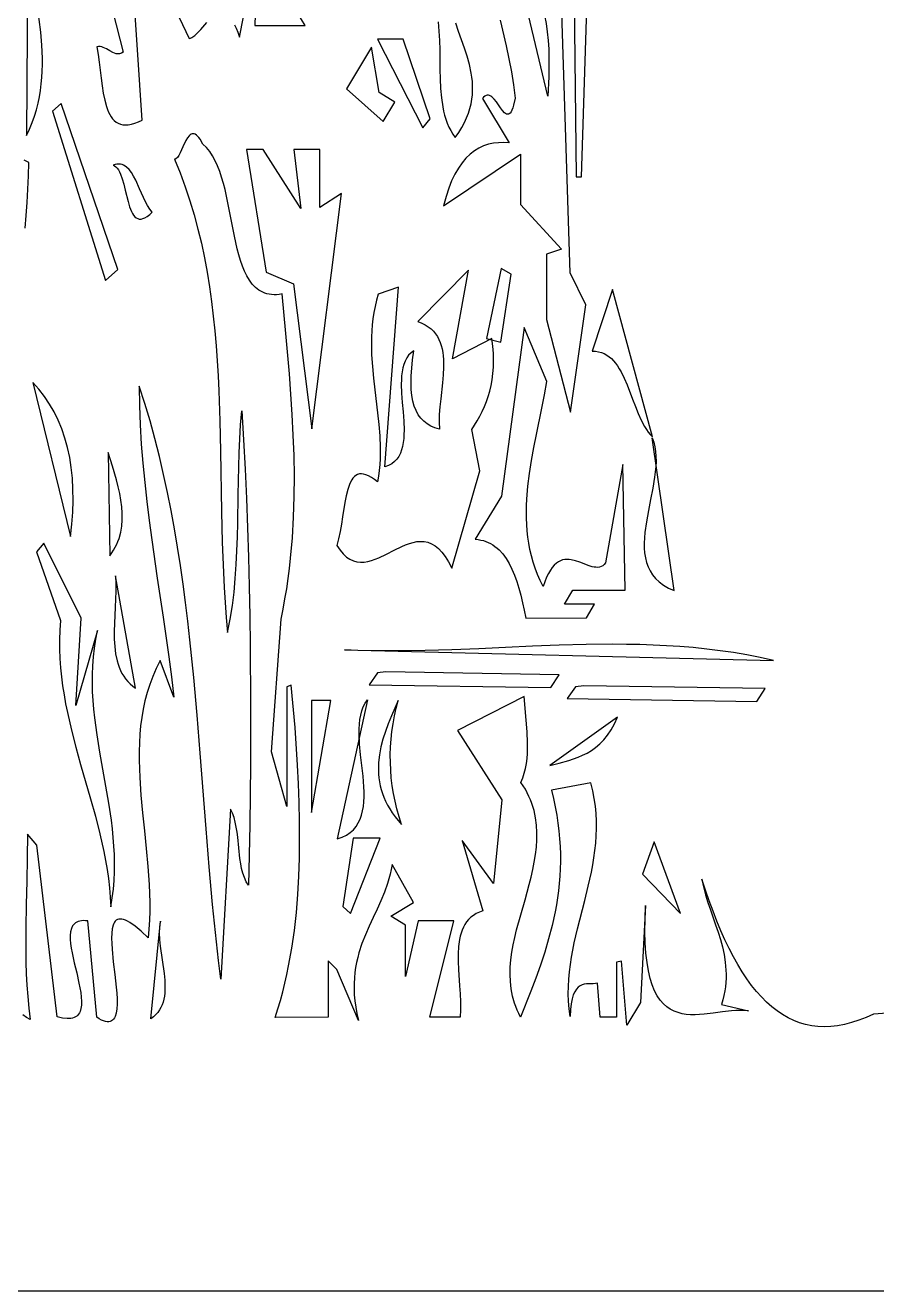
# Model space of a CAD drawing. Header units: metres. Extents: x 0 to 50, y 0 to 50.
# Drawn here: x 25.24 to 32.82, y 0 to 11.27 of the extents above; entities that cross this region are included whole.
import ezdxf

# ---------------------------------------------------------------- set-up
doc = ezdxf.new("R2010")
doc.units = ezdxf.units.M

msp = doc.modelspace()

# ---------------------------------------------------------------- linework, layer by layer
for points in [[(25.706996, 13.226282), (26.69528, 11.146491), (26.69528, 11.146491), (26.70814, 11.150666), (26.72106, 11.157084), (26.74709, 11.175655), (26.773382, 11.200219), (26.799952, 11.228788), (26.853977, 11.289996)], [(27.312938, 12.359597), (27.280514, 11.264018), (27.728099, 11.264018), (27.534403, 11.587485)], [(25.257289, 12.122491), (25.246907, 10.283673), (25.246907, 10.283673), (25.273466, 10.34109), (25.296846, 10.398511), (25.317197, 10.455937), (25.334667, 10.513366), (25.349404, 10.5708), (25.361557, 10.628237), (25.371275, 10.685679), (25.378706, 10.743124), (25.383999, 10.800572), (25.387302, 10.858023), (25.388763, 10.915478), (25.388533, 10.972936), (25.383588, 11.08786), (25.373656, 11.202794), (25.359925, 11.317737), (25.343584, 11.432687), (25.307826, 11.662608), (25.290787, 11.777575), (25.275892, 11.892546), (25.26433, 12.007518), (25.257289, 12.122491)], [(30.123263, 11.756378), (30.143069, 9.915146), (30.192413, 9.916395), (30.261307, 12.165835)], [(28.96272, 9.65908), (29.647318, 10.118517), (29.647318, 9.670513), (30.013772, 9.270861), (29.879876, 9.228936), (29.879876, 8.645098), (30.092813, 7.821327), (30.228762, 8.777413), (30.089772, 9.062793), (30.004729, 11.749398)], [(29.623301, 11.755531), (29.623301, 11.755531), (29.649384, 11.733529), (29.67388, 11.710353), (29.696833, 11.686036), (29.718286, 11.660612), (29.738286, 11.634113), (29.756876, 11.606574), (29.7741, 11.578027), (29.790003, 11.548507), (29.804629, 11.518047), (29.818024, 11.486679), (29.841293, 11.421358), (29.860167, 11.35281), (29.875001, 11.281303), (29.88615, 11.207104), (29.893969, 11.130481), (29.898815, 11.051702), (29.901042, 10.971034), (29.901006, 10.888743), (29.899062, 10.805099), (29.890873, 10.634817), (29.623301, 11.755531)], [(25.954406, 11.631943), (26.107341, 11.026002), (26.107341, 11.026002), (26.091881, 11.017213), (26.076625, 11.012392), (26.061554, 11.011023), (26.046648, 11.012591), (26.031887, 11.016583), (26.01725, 11.022483), (25.98827, 11.037949), (25.959547, 11.05487), (25.930921, 11.069131), (25.916594, 11.073976), (25.902231, 11.076611), (25.887812, 11.076523), (25.873316, 11.073195), (25.873316, 11.073195), (25.885126, 11.005463), (25.894993, 10.935772), (25.9121, 10.795272), (25.920945, 10.726842), (25.931053, 10.661211), (25.943225, 10.599569), (25.958264, 10.543104), (25.967109, 10.517186), (25.976971, 10.493007), (25.987951, 10.470718), (26.000148, 10.450467), (26.013663, 10.432402), (26.028597, 10.416672), (26.045048, 10.403427), (26.063118, 10.392814), (26.082907, 10.384982), (26.104515, 10.38008), (26.128042, 10.378257), (26.153589, 10.379661), (26.181255, 10.38444), (26.211141, 10.392745), (26.243347, 10.404723), (26.277974, 10.420523), (26.196869, 11.631943)], [(27.099173, 11.270866), (27.114498, 11.239272), (27.129934, 11.202719), (27.145483, 11.16096), (27.211849, 11.509301)], [(28.912923, 11.294894), (28.921038, 11.214327), (28.925673, 11.13108), (28.927943, 11.045954), (28.929861, 10.873273), (28.931743, 10.78732), (28.93573, 10.702694), (28.942939, 10.620197), (28.954487, 10.540629), (28.962238, 10.502194), (28.971492, 10.464792), (28.98239, 10.428523), (28.99507, 10.393487), (29.009674, 10.359785), (29.026339, 10.327517), (29.045207, 10.296782), (29.066416, 10.267681), (29.066416, 10.267681), (29.097549, 10.312328), (29.124709, 10.356265), (29.148084, 10.399525), (29.16786, 10.442141), (29.184226, 10.484146), (29.197369, 10.525573), (29.207477, 10.566454), (29.214737, 10.606822), (29.219337, 10.64671), (29.221465, 10.686151), (29.221308, 10.725178), (29.219053, 10.763823), (29.214889, 10.80212), (29.209003, 10.840101), (29.192814, 10.915245), (29.171987, 10.98952), (29.148024, 11.063188), (29.096688, 11.209752), (29.072318, 11.283173)], [(29.467446, 11.310563), (29.520084, 11.083137), (29.544898, 10.968243), (29.567256, 10.852195), (29.586072, 10.734716), (29.600256, 10.615531), (29.600256, 10.615531), (29.585866, 10.552973), (29.578473, 10.529223), (29.570948, 10.510087), (29.563293, 10.495261), (29.555506, 10.48444), (29.547588, 10.477321), (29.53954, 10.473598), (29.531362, 10.472969), (29.523053, 10.475129), (29.514615, 10.479774), (29.506047, 10.486599), (29.488523, 10.505576), (29.470484, 10.529627), (29.432868, 10.583217), (29.413296, 10.60789), (29.393215, 10.627905), (29.382986, 10.635405), (29.37263, 10.640829), (29.362149, 10.643871), (29.351541, 10.644228), (29.340809, 10.641596), (29.329952, 10.63567), (29.318969, 10.626147), (29.307862, 10.612721), (29.546159, 10.218005), (29.546159, 10.218005), (29.498757, 10.221164), (29.452247, 10.220312), (29.40675, 10.215221), (29.362387, 10.205661), (29.319281, 10.191404), (29.277551, 10.172221), (29.237321, 10.147882), (29.19871, 10.118159), (29.161842, 10.082824), (29.126836, 10.041646), (29.093814, 9.994397), (29.062898, 9.940849), (29.034209, 9.880772), (29.007869, 9.813938), (28.983999, 9.740117), (28.96272, 9.65908)], [(28.098921, 10.698911), (28.425048, 10.408403), (28.529166, 10.582276), (28.388619, 10.666771), (28.320651, 11.069193), (28.098921, 10.698911)], [(28.374367, 11.141377), (28.778716, 10.353585), (28.844241, 10.43342), (28.602064, 11.141377), (28.374367, 11.141377)], [(25.477737, 10.499689), (25.951436, 8.992599), (26.059682, 9.090162), (25.554302, 10.570142), (25.477737, 10.499689)], [(32.914476, 2.470255), (32.792474, 2.463265), (32.792474, 2.463265), (32.725731, 2.432867), (32.660426, 2.407249), (32.596539, 2.386371), (32.534048, 2.370194), (32.472932, 2.358678), (32.413169, 2.351783), (32.354738, 2.34947), (32.297618, 2.3517), (32.241787, 2.358432), (32.187224, 2.369627), (32.133907, 2.385245), (32.081816, 2.405247), (32.030929, 2.429593), (31.981224, 2.458243), (31.93268, 2.491158), (31.885276, 2.528298), (31.83899, 2.569624), (31.793801, 2.615095), (31.749688, 2.664673), (31.706629, 2.718318), (31.664603, 2.775989), (31.623589, 2.837648), (31.583565, 2.903254), (31.54451, 2.972768), (31.506402, 3.046151), (31.46922, 3.123363), (31.432943, 3.204363), (31.39755, 3.289114), (31.363019, 3.377574), (31.329328, 3.469704), (31.296456, 3.565465), (31.264383, 3.664817), (31.264383, 3.664817), (31.279053, 3.593957), (31.296987, 3.524796), (31.317379, 3.457003), (31.339421, 3.390246), (31.385221, 3.258508), (31.407364, 3.192862), (31.427926, 3.126923), (31.446099, 3.060358), (31.461075, 2.992833), (31.472046, 2.924019), (31.478204, 2.853581), (31.479226, 2.817649), (31.478742, 2.781187), (31.476651, 2.744153), (31.472853, 2.706506), (31.467245, 2.668203), (31.459727, 2.629204), (31.450199, 2.589467), (31.438558, 2.54895), (31.677308, 2.490553), (31.677308, 2.490553), (31.641263, 2.49434), (31.604021, 2.495497), (31.565752, 2.494454), (31.526622, 2.491638), (31.446451, 2.482398), (31.364852, 2.471199), (31.283164, 2.461464), (31.242707, 2.458215), (31.202731, 2.456615), (31.163404, 2.457093), (31.124893, 2.460075), (31.087367, 2.465991), (31.050993, 2.475267), (31.015939, 2.488331), (30.982372, 2.505612), (30.950461, 2.527537), (30.920372, 2.554533), (30.892274, 2.58703), (30.866335, 2.625453), (30.842721, 2.670233), (30.821601, 2.721795), (30.803143, 2.780568), (30.787514, 2.84698), (30.774883, 2.921458), (30.765415, 3.004431), (30.75928, 3.096326), (30.756646, 3.197571), (30.757678, 3.308594), (30.762547, 3.429822), (30.715554, 2.566177), (30.594393, 2.363842), (30.547808, 2.934347), (30.504112, 2.924396), (30.504112, 2.43383), (30.357233, 2.43383), (30.334318, 2.736513), (30.334318, 2.736513), (30.315319, 2.734254), (30.295727, 2.733316), (30.255688, 2.732423), (30.235703, 2.730978), (30.216051, 2.727876), (30.196962, 2.72237), (30.178668, 2.713717), (30.161399, 2.701172), (30.145387, 2.683991), (30.130864, 2.661427), (30.11806, 2.632738), (30.107208, 2.597178), (30.098537, 2.554002), (30.09228, 2.502466), (30.088668, 2.441825), (30.088668, 2.441825), (30.08039, 2.509642), (30.075439, 2.576796), (30.073573, 2.643336), (30.074551, 2.709309), (30.078129, 2.774764), (30.084067, 2.839748), (30.092121, 2.904309), (30.102049, 2.968495), (30.113609, 3.032353), (30.12656, 3.095933), (30.155662, 3.222445), (30.219889, 3.474224), (30.251139, 3.600256), (30.27923, 3.726893), (30.291485, 3.790558), (30.302224, 3.854518), (30.311204, 3.918821), (30.318184, 3.983515), (30.32292, 4.048647), (30.325171, 4.114266), (30.324695, 4.180419), (30.32125, 4.247153), (30.314592, 4.314518), (30.304481, 4.382561), (30.290673, 4.451329), (30.272927, 4.52087), (29.924215, 4.455029), (29.924215, 4.455029), (29.94217, 4.380359), (29.957636, 4.306814), (29.970691, 4.234356), (29.981411, 4.162947), (29.989874, 4.09255), (29.996157, 4.023127), (30.000338, 3.954639), (30.002493, 3.88705), (30.002699, 3.820321), (30.001035, 3.754415), (29.997576, 3.689293), (29.992401, 3.624918), (29.985586, 3.561252), (29.977209, 3.498258), (29.967346, 3.435897), (29.956076, 3.374131), (29.929621, 3.252237), (29.89846, 3.132271), (29.863212, 3.013932), (29.824494, 2.896916), (29.782923, 2.780923), (29.739118, 2.665649), (29.647274, 2.436049), (29.647274, 2.436049), (29.631483, 2.466862), (29.617352, 2.497849), (29.604824, 2.529004), (29.593845, 2.560321), (29.576306, 2.623418), (29.564287, 2.687098), (29.557342, 2.751314), (29.555021, 2.816024), (29.556878, 2.881181), (29.562464, 2.946742), (29.571333, 3.012662), (29.583035, 3.078896), (29.597125, 3.1454), (29.613153, 3.212129), (29.649236, 3.346085), (29.687703, 3.480407), (29.724971, 3.614739), (29.742037, 3.681797), (29.75746, 3.748724), (29.770793, 3.815475), (29.781589, 3.882006), (29.789398, 3.948272), (29.793775, 4.014229), (29.79427, 4.079831), (29.790437, 4.145035), (29.781828, 4.209795), (29.767994, 4.274068), (29.748489, 4.337809), (29.73647, 4.369466), (29.722865, 4.400973), (29.707618, 4.432324), (29.690673, 4.463515), (29.671975, 4.494539), (29.651467, 4.525391), (29.651467, 4.525391), (29.668112, 4.56546), (29.681597, 4.606773), (29.692173, 4.649284), (29.700094, 4.692944), (29.705614, 4.737706), (29.708985, 4.783521), (29.710461, 4.830342), (29.710294, 4.878121), (29.706046, 4.976362), (29.698268, 5.077859), (29.680218, 5.289092), (29.08493, 4.987189), (29.48057, 4.369109), (29.408399, 3.624698), (29.127751, 4.007288), (29.311893, 3.383147), (29.311893, 3.383147), (29.281064, 3.371349), (29.253139, 3.357492), (29.227986, 3.341664), (29.205473, 3.323957), (29.185467, 3.304462), (29.167836, 3.283269), (29.152447, 3.260469), (29.139168, 3.236154), (29.127865, 3.210413), (29.118408, 3.183337), (29.110663, 3.155017), (29.104498, 3.125545), (29.096377, 3.063504), (29.092985, 2.997939), (29.093264, 2.929578), (29.096152, 2.859145), (29.105519, 2.714971), (29.109878, 2.642682), (29.112608, 2.571226), (29.112649, 2.501329), (29.108941, 2.433718), (28.840929, 2.433854), (29.052602, 3.29232), (28.736499, 3.29232), (28.624061, 2.797295), (28.624061, 3.255037), (28.492686, 3.334019), (28.694058, 3.455081), (28.503444, 3.793084), (28.503444, 3.793084), (28.495962, 3.749949), (28.486749, 3.707854), (28.475968, 3.666694), (28.463778, 3.626362), (28.435816, 3.547767), (28.404152, 3.471226), (28.370073, 3.395899), (28.334866, 3.320943), (28.299819, 3.245518), (28.266218, 3.168781), (28.235352, 3.089892), (28.208508, 3.008009), (28.196996, 2.965681), (28.186973, 2.922289), (28.178599, 2.877728), (28.172034, 2.831893), (28.167441, 2.784677), (28.164979, 2.735977), (28.164811, 2.685687), (28.167096, 2.633702), (28.171995, 2.579916), (28.17967, 2.524224), (28.190282, 2.466522), (28.203991, 2.406704), (28.011836, 2.858399), (27.93373, 2.93666), (27.93373, 2.43383), (27.462975, 2.432255), (27.462975, 2.432255), (27.486811, 2.507899), (27.509001, 2.583986), (27.529592, 2.660503), (27.548629, 2.73744), (27.566161, 2.814783), (27.582233, 2.892521), (27.610185, 3.049132), (27.632857, 3.207177), (27.650623, 3.366558), (27.663855, 3.52718), (27.672925, 3.688944), (27.678207, 3.851755), (27.680073, 4.015515), (27.678897, 4.180128), (27.675049, 4.345497), (27.668905, 4.511525), (27.660835, 4.678116), (27.640411, 5.012597), (27.605707, 5.390552), (27.566533, 5.377226), (27.566533, 4.310339), (27.430661, 4.796009), (27.514221, 5.977976), (27.514221, 5.977976), (27.532786, 6.067947), (27.549548, 6.15816), (27.56457, 6.248595), (27.577914, 6.33923), (27.589642, 6.430045), (27.599817, 6.521019), (27.615759, 6.703359), (27.626239, 6.886081), (27.631756, 7.069017), (27.63281, 7.252), (27.629902, 7.434861), (27.623531, 7.617433), (27.614196, 7.799546), (27.602397, 7.981034), (27.588635, 8.161728), (27.557217, 8.520061), (27.523942, 8.873201), (27.523942, 8.873201), (27.498875, 8.869182), (27.474863, 8.86694), (27.451875, 8.866428), (27.429883, 8.867598), (27.408857, 8.870402), (27.388768, 8.874792), (27.369586, 8.88072), (27.351282, 8.888139), (27.333826, 8.897001), (27.317189, 8.907258), (27.301342, 8.918862), (27.286254, 8.931765), (27.258242, 8.961279), (27.232917, 8.995417), (27.210043, 9.033796), (27.189386, 9.076033), (27.170709, 9.121747), (27.153777, 9.170555), (27.138355, 9.222074), (27.124207, 9.275922), (27.098793, 9.389075), (27.075651, 9.506953), (27.052897, 9.626497), (27.028647, 9.744646), (27.015372, 9.802242), (27.001018, 9.858342), (26.985348, 9.912563), (26.968126, 9.964523), (26.949118, 10.01384), (26.928088, 10.060131), (26.9048, 10.103013), (26.87902, 10.142105), (26.85051, 10.177023), (26.819037, 10.207385), (26.819037, 10.207385), (26.794166, 10.25037), (26.782514, 10.266392), (26.771352, 10.279032), (26.760658, 10.288493), (26.750409, 10.294972), (26.740581, 10.298671), (26.731152, 10.29979), (26.722097, 10.298528), (26.713395, 10.295086), (26.705021, 10.289663), (26.696953, 10.282461), (26.681641, 10.263515), (26.667272, 10.23985), (26.640626, 10.184763), (26.61553, 10.130004), (26.603099, 10.106748), (26.590501, 10.088376), (26.577548, 10.076489), (26.57088, 10.073477), (26.564055, 10.072686), (26.564055, 10.072686), (26.614497, 9.950686), (26.660514, 9.827534), (26.702318, 9.703281), (26.740122, 9.577982), (26.774139, 9.45169), (26.804581, 9.324456), (26.831661, 9.196335), (26.855593, 9.067379), (26.876588, 8.937642), (26.89486, 8.807176), (26.910621, 8.676034), (26.924085, 8.544269), (26.935463, 8.411935), (26.94497, 8.279084), (26.952816, 8.145769), (26.959217, 8.012044), (26.968528, 7.743573), (26.974606, 7.474095), (26.983872, 6.933816), (26.990464, 6.663862), (27.000632, 6.394598), (27.007589, 6.260357), (27.016079, 6.126447), (27.026313, 5.992921), (27.038506, 5.859833), (27.038506, 5.859833), (27.061687, 5.97877), (27.08048, 6.098737), (27.095387, 6.219639), (27.106911, 6.341383), (27.115553, 6.463871), (27.121817, 6.587011), (27.126205, 6.710705), (27.12922, 6.834861), (27.133136, 7.084175), (27.137587, 7.334192), (27.141268, 7.459227), (27.14659, 7.584153), (27.154056, 7.708875), (27.164167, 7.833297), (27.164167, 7.833297), (27.180056, 7.573423), (27.193918, 7.313271), (27.205845, 7.052782), (27.215925, 6.791898), (27.224248, 6.530561), (27.230905, 6.268713), (27.235984, 6.006296), (27.239577, 5.743251), (27.242663, 5.215045), (27.240879, 4.68363), (27.234947, 4.14854), (27.225585, 3.609308), (27.225585, 3.609308), (27.204888, 3.641336), (27.187982, 3.677081), (27.174356, 3.716039), (27.163502, 3.757705), (27.154913, 3.801576), (27.148079, 3.847146), (27.137641, 3.941368), (27.128121, 4.036338), (27.122433, 4.082843), (27.115449, 4.128022), (27.106659, 4.171371), (27.095556, 4.212385), (27.08163, 4.25056), (27.064373, 4.285392), (26.977632, 2.772695), (26.977632, 2.772695), (26.957337, 2.938526), (26.938486, 3.104918), (26.904474, 3.439141), (26.874317, 3.774872), (26.846736, 4.111622), (26.794187, 4.786212), (26.766661, 5.123071), (26.736595, 5.458985), (26.70271, 5.793462), (26.683936, 5.960009), (26.663728, 6.126013), (26.641926, 6.291413), (26.618369, 6.456146), (26.592899, 6.620153), (26.565355, 6.783371), (26.535578, 6.945739), (26.503407, 7.107196), (26.468683, 7.267681), (26.431245, 7.427131), (26.390934, 7.585487), (26.347591, 7.742685), (26.301055, 7.898666), (26.251166, 8.053368), (26.251166, 8.053368), (26.253281, 7.880077), (26.259606, 7.707913), (26.269727, 7.536642), (26.283233, 7.366025), (26.29971, 7.195828), (26.318747, 7.025813), (26.339931, 6.855744), (26.362849, 6.685384), (26.412239, 6.342849), (26.463618, 5.996315), (26.513684, 5.643891), (26.537195, 5.46488), (26.55914, 5.283688), (26.43861, 5.609772), (26.43861, 5.609772), (26.402873, 5.539879), (26.371556, 5.469145), (26.344426, 5.397608), (26.321249, 5.325305), (26.301793, 5.252273), (26.285824, 5.178551), (26.273109, 5.104174), (26.263415, 5.02918), (26.256508, 4.953606), (26.252155, 4.87749), (26.250122, 4.800868), (26.250178, 4.723778), (26.252087, 4.646258), (26.255618, 4.568344), (26.26661, 4.411484), (26.281287, 4.253495), (26.297783, 4.094677), (26.314232, 3.935326), (26.328768, 3.775741), (26.339525, 3.616219), (26.342903, 3.536574), (26.344637, 3.457057), (26.344493, 3.377705), (26.342237, 3.298554), (26.337638, 3.219643), (26.330461, 3.141008), (26.330461, 3.141008), (26.268444, 3.199307), (26.214391, 3.24426), (26.167813, 3.276683), (26.147174, 3.28845), (26.128221, 3.297392), (26.110892, 3.303608), (26.095127, 3.307202), (26.080864, 3.308276), (26.068042, 3.30693), (26.0566, 3.303269), (26.046477, 3.297392), (26.037612, 3.289403), (26.029944, 3.279403), (26.023412, 3.267494), (26.017955, 3.253779), (26.01002, 3.221335), (26.005651, 3.182889), (26.004359, 3.139255), (26.005656, 3.09125), (26.009053, 3.039689), (26.020193, 2.929163), (26.033869, 2.814204), (26.046173, 2.70134), (26.050589, 2.647732), (26.053195, 2.597096), (26.053504, 2.550247), (26.051027, 2.508), (26.045275, 2.471172), (26.035759, 2.440578), (26.029437, 2.427874), (26.021991, 2.417035), (26.01336, 2.408162), (26.003483, 2.401358), (25.992298, 2.396724), (25.979744, 2.394363), (25.965761, 2.394376), (25.950288, 2.396865), (25.933263, 2.401933), (25.914625, 2.409681), (25.894313, 2.420212), (25.872267, 2.433627), (25.792643, 3.291737), (25.792643, 3.291737), (25.772227, 3.293952), (25.753495, 3.294543), (25.736392, 3.293565), (25.720861, 3.291071), (25.706844, 3.287118), (25.694286, 3.28176), (25.68313, 3.275051), (25.673317, 3.267046), (25.664793, 3.257799), (25.6575, 3.247367), (25.646381, 3.223162), (25.639506, 3.194867), (25.63642, 3.162922), (25.63667, 3.127764), (25.639802, 3.08983), (25.645362, 3.049559), (25.652896, 3.007388), (25.672069, 2.919098), (25.69369, 2.828463), (25.714127, 2.738987), (25.729749, 2.654171), (25.734619, 2.614605), (25.736923, 2.577518), (25.736207, 2.543347), (25.732017, 2.512531), (25.723899, 2.485507), (25.718225, 2.473554), (25.7114, 2.462713), (25.703365, 2.453039), (25.694064, 2.444586), (25.683442, 2.43741), (25.671439, 2.431565), (25.658001, 2.427106), (25.643071, 2.424088), (25.62659, 2.422565), (25.608504, 2.422592), (25.567286, 2.427515), (25.518962, 2.439295), (25.337931, 3.966583), (25.254256, 4.065447), (25.254256, 4.065447), (25.25294, 3.854069), (25.248738, 3.644773), (25.243748, 3.43724), (25.240069, 3.231153), (25.239801, 3.026193), (25.241602, 2.924037), (25.245042, 2.822043), (25.250385, 2.720173), (25.257892, 2.618385), (25.267826, 2.516641), (25.280449, 2.414901), (25.280449, 2.414901), (25.245792, 2.433157), (25.21435, 2.454583)], [(27.207328, 10.160245), (27.38279, 9.068975), (27.623999, 8.963895), (27.789599, 7.6735), (28.054222, 9.767148), (27.86029, 9.644304), (27.86029, 10.160245), (27.627732, 10.160245), (27.69182, 9.634852), (27.355688, 10.160245), (27.207328, 10.160245)], [(25.235301, 9.458184), (25.244793, 9.572783), (25.252765, 9.688652), (25.259106, 9.80586), (25.263703, 9.924479), (25.266446, 10.044578), (25.266446, 10.044578), (25.225665, 10.063796)], [(26.017774, 10.019429), (26.017774, 10.019429), (26.03121, 10.013391), (26.043513, 10.004197), (26.054779, 9.992117), (26.065105, 9.977423), (26.074589, 9.960384), (26.083328, 9.941272), (26.098961, 9.89791), (26.11278, 9.849501), (26.125563, 9.798211), (26.151137, 9.695648), (26.165483, 9.648705), (26.181905, 9.607542), (26.191138, 9.589805), (26.201182, 9.574324), (26.212134, 9.561371), (26.224091, 9.551216), (26.237151, 9.544129), (26.251411, 9.540383), (26.266968, 9.540246), (26.283919, 9.54399), (26.302361, 9.551885), (26.322393, 9.564203), (26.34411, 9.581213), (26.367611, 9.603186), (26.367611, 9.603186), (26.345856, 9.629507), (26.325744, 9.660402), (26.306921, 9.694882), (26.28903, 9.731958), (26.254626, 9.809944), (26.21969, 9.886449), (26.201134, 9.921673), (26.181379, 9.95356), (26.160069, 9.981122), (26.136851, 10.003368), (26.124414, 10.01219), (26.111367, 10.019311), (26.097665, 10.02461), (26.083263, 10.027961), (26.068117, 10.029243), (26.052184, 10.02833), (26.035417, 10.0251), (26.017774, 10.019429)], [(28.439742, 7.335107), (28.560296, 8.93383), (28.37988, 8.872509), (28.37988, 8.872509), (28.364705, 8.817114), (28.352007, 8.762065), (28.341636, 8.707346), (28.333442, 8.652944), (28.327272, 8.598844), (28.322976, 8.545032), (28.320404, 8.491494), (28.319404, 8.438215), (28.321517, 8.33238), (28.328108, 8.227413), (28.33797, 8.123199), (28.349896, 8.019624), (28.375106, 7.813938), (28.385977, 7.711598), (28.394082, 7.609442), (28.398213, 7.507356), (28.397162, 7.405225), (28.394317, 7.354107), (28.389724, 7.302936), (28.383232, 7.251697), (28.37469, 7.200375), (28.37469, 7.200375), (28.345808, 7.222815), (28.318996, 7.240828), (28.29416, 7.254599), (28.271207, 7.264312), (28.250042, 7.27015), (28.230572, 7.272299), (28.212703, 7.27094), (28.196341, 7.266259), (28.181391, 7.258439), (28.167761, 7.247664), (28.155356, 7.234119), (28.144082, 7.217986), (28.133846, 7.19945), (28.124553, 7.178695), (28.108422, 7.131262), (28.09494, 7.077158), (28.083354, 7.017856), (28.062867, 6.889537), (28.052465, 6.823464), (28.040955, 6.758076), (28.027586, 6.694844), (28.011607, 6.63524), (28.011607, 6.63524), (28.039669, 6.592998), (28.068473, 6.558624), (28.097971, 6.531563), (28.128115, 6.511259), (28.158854, 6.497158), (28.19014, 6.488704), (28.221924, 6.485343), (28.254156, 6.486518), (28.286788, 6.491674), (28.31977, 6.500256), (28.353053, 6.51171), (28.386589, 6.525479), (28.454221, 6.557742), (28.522273, 6.592605), (28.590352, 6.625626), (28.624279, 6.640057), (28.658066, 6.652361), (28.691663, 6.661984), (28.725021, 6.66837), (28.758091, 6.670963), (28.790825, 6.669209), (28.823173, 6.662552), (28.855086, 6.650438), (28.886514, 6.632309), (28.91741, 6.607613), (28.947723, 6.575792), (28.977405, 6.536293), (29.006406, 6.488559), (29.034678, 6.432035), (29.285278, 7.299806), (29.212929, 7.666414), (29.212929, 7.666414), (29.262213, 7.745355), (29.284965, 7.786016), (29.306257, 7.82772), (29.325939, 7.870651), (29.34386, 7.914997), (29.359871, 7.960944), (29.373822, 8.008678), (29.385562, 8.058385), (29.394942, 8.110251), (29.401811, 8.164462), (29.406019, 8.221205), (29.407416, 8.280666), (29.405853, 8.343031), (29.401179, 8.408486), (29.393243, 8.477217), (29.042587, 8.29516), (29.185343, 9.085004), (28.733851, 8.628342), (28.733851, 8.628342), (28.767955, 8.614821), (28.798687, 8.59927), (28.826205, 8.581787), (28.850662, 8.562469), (28.872215, 8.541412), (28.89102, 8.518712), (28.907231, 8.494468), (28.921004, 8.468775), (28.932495, 8.441731), (28.94186, 8.413431), (28.949253, 8.383974), (28.954831, 8.353455), (28.958748, 8.321971), (28.961162, 8.289619), (28.962097, 8.222699), (28.958881, 8.153468), (28.952758, 8.0827), (28.936768, 7.93965), (28.92939, 7.868917), (28.924083, 7.799743), (28.92209, 7.732902), (28.924656, 7.669169), (28.924656, 7.669169), (28.884472, 7.681218), (28.847832, 7.696929), (28.814718, 7.716422), (28.785114, 7.739814), (28.759002, 7.767224), (28.736366, 7.79877), (28.717189, 7.834571), (28.701454, 7.874743), (28.689145, 7.919407), (28.680243, 7.96868), (28.674734, 8.02268), (28.6726, 8.081525), (28.673823, 8.145334), (28.678388, 8.214225), (28.686277, 8.288316), (28.697473, 8.367725), (28.697473, 8.367725), (28.672482, 8.349332), (28.651276, 8.327835), (28.633585, 8.303455), (28.619141, 8.276412), (28.607673, 8.246929), (28.598914, 8.215225), (28.592594, 8.181521), (28.588443, 8.146039), (28.586192, 8.108999), (28.585573, 8.070622), (28.58815, 7.99074), (28.594022, 7.908161), (28.601034, 7.824651), (28.607033, 7.741978), (28.609864, 7.661908), (28.609419, 7.623402), (28.607375, 7.586209), (28.603463, 7.55055), (28.597412, 7.516646), (28.588954, 7.484719), (28.577821, 7.454988), (28.563742, 7.427675), (28.546448, 7.403001), (28.52567, 7.381186), (28.50114, 7.362451), (28.472587, 7.347018), (28.439742, 7.335107)], [(29.473619, 8.444238), (29.564078, 9.050361), (29.475868, 9.099189), (29.34606, 8.476064), (29.473619, 8.444238)], [(30.468566, 8.914019), (30.28706, 8.363569), (30.28706, 8.363569), (30.316319, 8.362955), (30.343823, 8.359123), (30.369665, 8.352245), (30.393942, 8.342493), (30.416748, 8.330039), (30.438177, 8.315055), (30.458325, 8.297714), (30.477286, 8.278187), (30.495154, 8.256646), (30.512025, 8.233264), (30.527993, 8.208213), (30.543153, 8.181664), (30.571427, 8.124764), (30.597606, 8.063939), (30.646708, 7.936024), (30.671148, 7.871687), (30.696523, 7.808933), (30.723592, 7.749138), (30.753112, 7.693679), (30.769028, 7.668006), (30.785841, 7.643933), (30.803646, 7.621633), (30.822538, 7.601277), (30.468566, 8.914019)], [(30.559141, 7.356185), (30.406292, 6.478373), (30.406292, 6.478373), (30.393546, 6.464479), (30.380071, 6.453962), (30.365908, 6.446531), (30.351101, 6.441896), (30.335691, 6.439766), (30.319722, 6.43985), (30.303237, 6.441858), (30.286279, 6.445501), (30.251111, 6.456524), (30.214561, 6.470598), (30.176971, 6.485397), (30.138683, 6.498598), (30.100039, 6.507878), (30.08069, 6.510321), (30.06138, 6.510913), (30.042152, 6.509362), (30.023048, 6.505378), (30.004112, 6.498672), (29.985386, 6.488952), (29.966913, 6.475928), (29.948735, 6.459309), (29.930896, 6.438806), (29.913437, 6.414127), (29.896403, 6.384982), (29.879835, 6.351082), (29.863776, 6.312134), (29.848269, 6.267849), (29.848269, 6.267849), (29.821968, 6.322418), (29.798586, 6.377174), (29.778007, 6.432112), (29.760116, 6.487232), (29.744797, 6.54253), (29.731935, 6.598004), (29.721415, 6.653652), (29.713122, 6.709471), (29.70694, 6.765458), (29.702753, 6.821612), (29.700448, 6.877929), (29.699908, 6.934408), (29.701019, 6.991045), (29.703664, 7.047839), (29.713099, 7.161886), (29.72729, 7.27653), (29.745315, 7.391749), (29.766253, 7.507526), (29.78918, 7.62384), (29.837316, 7.858001), (29.860681, 7.975809), (29.882347, 8.094075), (29.680969, 8.574228), (29.479555, 7.073033), (29.244114, 6.689142), (29.244114, 6.689142), (29.269303, 6.686842), (29.293543, 6.682855), (29.316857, 6.677223), (29.339267, 6.669988), (29.360798, 6.661192), (29.381473, 6.650878), (29.401314, 6.639087), (29.420345, 6.625861), (29.43859, 6.611243), (29.456071, 6.595276), (29.488837, 6.559458), (29.518829, 6.518747), (29.546234, 6.473478), (29.571236, 6.423989), (29.594024, 6.370617), (29.614783, 6.3137), (29.633699, 6.253575), (29.650959, 6.190579), (29.666749, 6.125049), (29.681255, 6.057323), (29.694663, 5.987738), (30.23491, 5.990562), (30.308273, 6.113075), (30.038995, 6.113075), (30.112434, 6.235716), (30.578773, 6.235716), (30.559141, 7.356185)], [(25.303448, 8.086056), (25.638402, 6.712942), (25.638402, 6.712942), (25.650688, 6.823854), (25.658541, 6.93142), (25.66196, 7.03564), (25.660948, 7.136514), (25.655505, 7.234043), (25.645632, 7.328225), (25.63133, 7.419062), (25.612599, 7.506554), (25.589441, 7.5907), (25.561857, 7.671501), (25.529847, 7.748956), (25.493413, 7.823066), (25.452555, 7.893831), (25.407274, 7.961251), (25.357572, 8.025326), (25.303448, 8.086056)], [(30.821495, 7.592287), (30.821495, 7.592287), (30.835131, 7.553498), (30.844963, 7.512959), (30.851324, 7.47082), (30.854545, 7.427233), (30.854958, 7.382349), (30.852893, 7.336319), (30.848681, 7.289295), (30.842656, 7.241428), (30.826486, 7.143769), (30.807033, 7.044551), (30.786949, 6.944985), (30.768883, 6.846281), (30.755488, 6.749649), (30.751369, 6.702487), (30.749413, 6.656298), (30.749949, 6.611231), (30.753309, 6.567438), (30.759825, 6.52507), (30.769827, 6.484279), (30.783648, 6.445215), (30.801618, 6.408031), (30.82407, 6.372877), (30.851333, 6.339904), (30.88374, 6.309264), (30.921622, 6.281108), (30.965311, 6.255587), (31.015137, 6.232852), (30.821495, 7.592287)], [(25.975237, 7.462131), (25.989149, 6.54232), (25.989149, 6.54232), (26.007063, 6.56741), (26.023198, 6.592847), (26.037614, 6.618621), (26.05037, 6.644721), (26.061526, 6.671135), (26.071141, 6.697853), (26.085986, 6.752152), (26.095382, 6.807529), (26.099805, 6.863895), (26.099731, 6.921159), (26.095636, 6.979231), (26.087995, 7.038021), (26.077285, 7.097441), (26.063983, 7.157399), (26.048563, 7.217807), (26.013278, 7.33961), (25.975237, 7.462131)], [(25.334598, 6.576606), (25.550813, 5.966776), (25.550813, 5.966776), (25.544831, 5.880314), (25.542004, 5.795043), (25.542146, 5.710888), (25.545069, 5.627775), (25.550587, 5.545628), (25.558513, 5.464372), (25.56866, 5.383931), (25.580842, 5.304232), (25.594872, 5.225198), (25.610562, 5.146754), (25.646179, 4.991337), (25.686198, 4.83738), (25.729125, 4.684281), (25.817726, 4.378254), (25.860412, 4.224123), (25.900028, 4.068446), (25.935082, 3.910622), (25.95043, 3.830716), (25.964078, 3.750049), (25.975837, 3.668543), (25.985522, 3.586126), (25.992945, 3.50272), (25.99792, 3.418251), (25.99792, 3.418251), (26.011001, 3.496245), (26.020655, 3.57395), (26.027115, 3.651389), (26.030616, 3.728583), (26.031394, 3.805553), (26.029681, 3.882322), (26.025713, 3.958911), (26.019725, 4.035341), (26.011951, 4.111634), (26.002626, 4.187811), (25.980259, 4.339906), (25.9545, 4.491797), (25.927228, 4.643658), (25.900318, 4.79566), (25.875646, 4.947976), (25.855089, 5.100779), (25.84694, 5.177417), (25.840524, 5.254242), (25.836074, 5.331274), (25.833827, 5.408535), (25.834015, 5.486048), (25.836874, 5.563833), (25.842639, 5.641912), (25.851543, 5.720307), (25.863821, 5.79904), (25.879709, 5.878131), (25.685782, 5.210155), (25.733176, 5.988052), (25.399962, 6.65468), (25.334598, 6.576606)], [(26.040659, 6.365573), (26.040659, 6.365573), (26.04255, 6.297346), (26.041826, 6.227418), (26.035835, 6.084548), (26.029287, 5.941149), (26.027866, 5.87056), (26.028781, 5.801407), (26.032857, 5.734215), (26.040919, 5.669506), (26.053792, 5.607804), (26.06229, 5.578244), (26.072301, 5.549632), (26.083927, 5.522033), (26.097271, 5.495513), (26.112437, 5.470137), (26.129527, 5.44597), (26.148645, 5.423078), (26.169894, 5.401527), (26.193377, 5.381381), (26.219198, 5.362706), (26.040659, 6.365573)], [(28.080582, 5.70576), (31.901254, 5.61077), (31.901254, 5.61077), (31.782414, 5.637103), (31.663498, 5.660282), (31.544508, 5.68047), (31.42545, 5.697834), (31.306327, 5.712537), (31.187144, 5.724744), (31.067905, 5.73462), (30.948613, 5.74233), (30.829273, 5.748039), (30.709889, 5.751911), (30.590465, 5.75411), (30.471005, 5.754802), (30.231995, 5.752323), (29.99289, 5.745791), (29.753723, 5.736524), (29.514527, 5.72584), (29.275335, 5.715055), (29.03618, 5.705489), (28.797095, 5.698459), (28.558111, 5.695282), (28.438668, 5.695551), (28.319263, 5.697277), (28.199899, 5.700625), (28.080582, 5.70576)], [(28.300337, 5.394428), (29.916551, 5.369203), (29.990671, 5.482041), (28.447857, 5.508153), (28.374367, 5.499867), (28.300337, 5.394428)], [(30.062926, 5.271204), (31.752543, 5.246809), (31.826612, 5.360024), (30.210399, 5.385249), (30.136914, 5.377226), (30.062926, 5.271204)], [(27.786851, 4.255803), (27.957463, 5.254584), (27.786851, 5.254584), (27.786851, 4.255803)], [(28.284339, 5.260828), (28.015376, 4.021789), (28.015376, 4.021789), (28.058863, 4.03728), (28.09704, 4.056311), (28.130212, 4.078679), (28.158683, 4.104179), (28.182758, 4.132608), (28.202743, 4.163761), (28.21894, 4.197433), (28.231656, 4.233421), (28.241195, 4.27152), (28.24786, 4.311527), (28.251958, 4.353236), (28.253793, 4.396444), (28.253669, 4.440947), (28.25189, 4.48654), (28.24459, 4.580179), (28.223546, 4.771555), (28.214676, 4.866024), (28.210158, 4.957502), (28.210292, 5.001609), (28.212427, 5.044355), (28.21687, 5.085537), (28.223923, 5.12495), (28.233892, 5.162389), (28.247081, 5.197652), (28.263795, 5.230533), (28.284339, 5.260828)], [(28.588564, 4.150811), (28.588564, 4.150811), (28.566311, 4.219797), (28.546874, 4.288783), (28.530232, 4.357768), (28.516362, 4.426754), (28.505245, 4.49574), (28.49686, 4.564726), (28.491185, 4.633712), (28.488199, 4.702698), (28.487882, 4.771684), (28.490212, 4.840669), (28.495168, 4.909655), (28.50273, 4.978641), (28.512876, 5.047627), (28.525586, 5.116613), (28.540838, 5.185599), (28.558612, 5.254584), (28.558612, 5.254584), (28.497297, 5.116613), (28.469379, 5.047627), (28.444155, 4.978641), (28.422275, 4.909655), (28.404392, 4.840669), (28.391156, 4.771684), (28.383218, 4.702698), (28.381439, 4.668205), (28.381229, 4.633712), (28.382669, 4.599219), (28.38584, 4.564726), (28.390824, 4.530233), (28.397702, 4.49574), (28.406556, 4.461247), (28.417466, 4.426754), (28.430515, 4.392261), (28.445783, 4.357768), (28.463353, 4.323276), (28.483305, 4.288783), (28.50572, 4.25429), (28.530681, 4.219797), (28.558269, 4.185304), (28.588564, 4.150811)], [(29.908951, 4.675442), (29.908951, 4.675442), (29.993406, 4.69716), (30.077636, 4.720345), (30.1193, 4.73369), (30.160467, 4.748842), (30.20099, 4.766283), (30.240723, 4.786494), (30.279518, 4.809954), (30.317228, 4.837145), (30.353708, 4.868547), (30.388809, 4.90464), (30.422384, 4.945905), (30.454288, 4.992823), (30.484373, 5.045873), (30.512491, 5.105537), (29.908951, 4.675442)], [(28.156534, 4.028169), (28.065929, 3.421072), (28.132803, 3.357616), (28.396986, 4.028169), (28.156534, 4.028169)], [(30.837843, 3.996345), (30.73392, 3.707097), (31.072743, 3.358897), (30.837843, 3.996345)], [(26.439136, 3.28883), (26.439136, 3.28883), (26.434208, 3.2636), (26.430902, 3.237506), (26.428564, 3.183028), (26.430943, 3.125989), (26.436858, 3.066983), (26.454577, 2.945437), (26.472281, 2.823136), (26.478178, 2.763184), (26.480531, 2.704822), (26.478159, 2.648643), (26.474834, 2.621558), (26.469884, 2.59524), (26.463164, 2.569765), (26.454526, 2.545206), (26.443821, 2.521637), (26.430903, 2.499133), (26.415623, 2.477768), (26.397836, 2.457616), (26.377392, 2.43875), (26.354145, 2.421246), (26.439136, 3.28883)], [(3, 0), (47, 0)]]:
    msp.add_lwpolyline(points)

doc.saveas('drawing.dxf')
